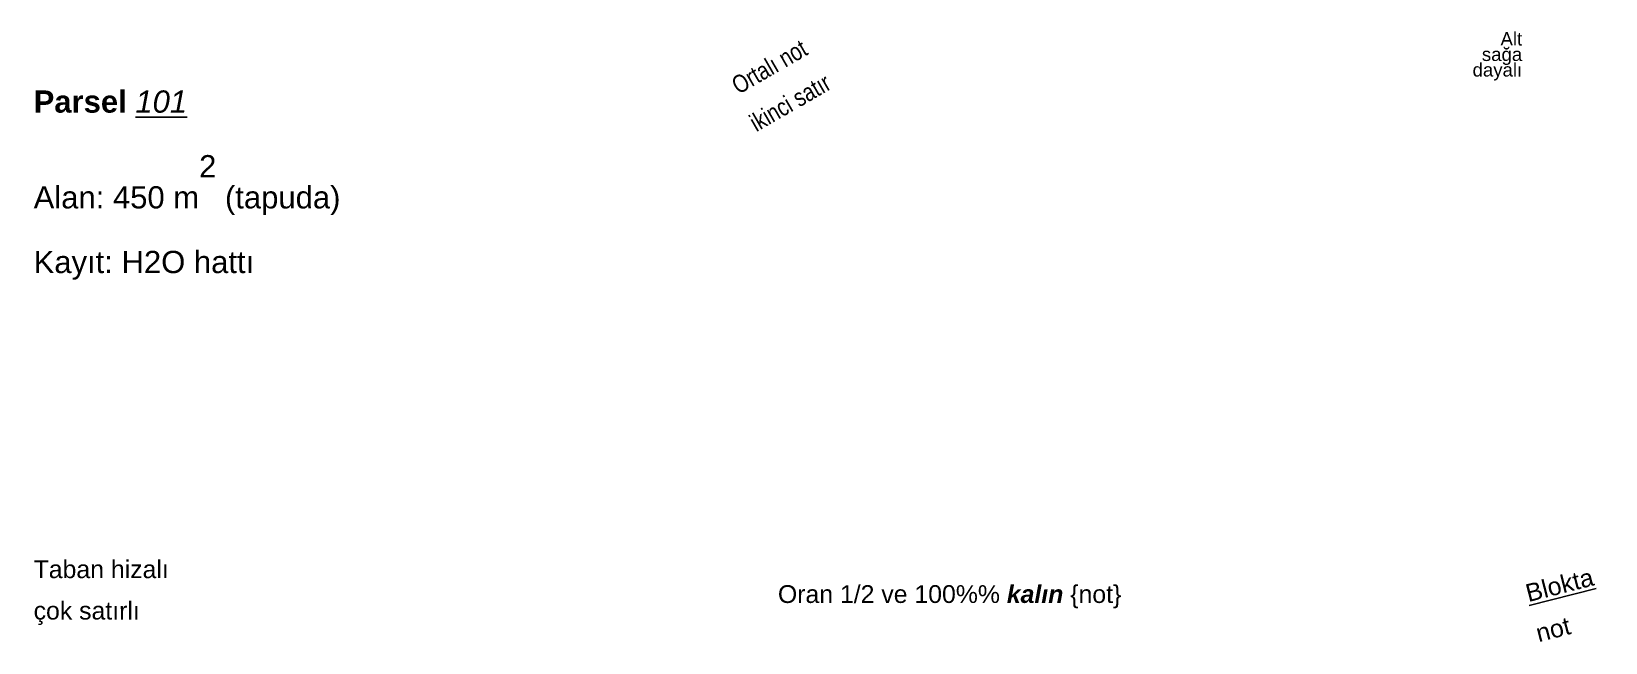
# Model space of a CAD drawing. Header units: metres. Extents: x 452345 to 452472, y 4412300 to 4412350.
import ezdxf

# ---------------------------------------------------------------- set-up
doc = ezdxf.new("R2010")
doc.units = ezdxf.units.M
doc.layers.add('Yazı', color=151, linetype='Continuous', lineweight=25, true_color=0x7fb2e5)
doc.styles.get("Standard").update_dxf_attribs({"font": 'arial.ttf'})

# ---------------------------------------------------------------- blocks, each defined once
blk = doc.blocks.new('Not kutusu')
at = {"color": 0, "linetype": 'ByBlock', "lineweight": -2, "transparency": 16777216, "insert": (0, -0.284), "char_height": 0.7158, "width": 10, "attachment_point": 1, "line_spacing_factor": 1.396999}
blk.add_mtext('{\\LBlokta}\\Pnot', dxfattribs=at)

msp = doc.modelspace()

# ---------------------------------------------------------------- block references
at = {"layer": 'Yazı', "xscale": 2, "yscale": 2, "zscale": 2, "rotation": 14.32394487827058}
msp.add_blockref('Not kutusu', (452465.12, 4412305.5), dxfattribs=at)

# ---------------------------------------------------------------- texts
at = {"layer": 'Yazı', "insert": (452405.27, 4412345.25), "char_height": 1.4316, "attachment_point": 5, "rotation": 30, "line_spacing_factor": 1.396999}
msp.add_mtext('\\W0.8;Ortalı not\\Pikinci satır', dxfattribs=at)
at = {"layer": 'Yazı'}
for s, insert, char_height, attachment_point, line_spacing_factor in [('Alt\\Psağa\\Pdayalı', (452465.12, 4412345.59), 1.074, 9, 0.698499), ('Taban hizalı\\Pçok satırlı', (452345.12, 4412306.93), 1.4316, 1, 1.396999), ('Oran {1/2} ve 100%%%%%% {\\fArial|b1|i1;kalın} \\{not\\}', (452405.12, 4412304.93), 1.4316, 1, 1.396999)]:
    msp.add_mtext(s, dxfattribs=dict(at, insert=insert, char_height=char_height, attachment_point=attachment_point, line_spacing_factor=line_spacing_factor))
at = {"layer": 'Yazı', "insert": (452345.12, 4412344.79), "char_height": 1.7896, "width": 40, "attachment_point": 1, "line_spacing_factor": 1.746248, "bg_fill": 3, "box_fill_scale": 1.1, "bg_fill_color": 256, "bg_fill_transparency": 0}
msp.add_mtext('{\\fArial|b1|i0;Parsel} {\\fArial|b0|i1;\\L\\c5064933;101}\\PAlan: 450 m{\\S2^ ;} {\\C7;(tapuda)}\\PKayıt: H{\\S^ 2;}O hattı', dxfattribs=at)

doc.saveas('drawing.dxf')
